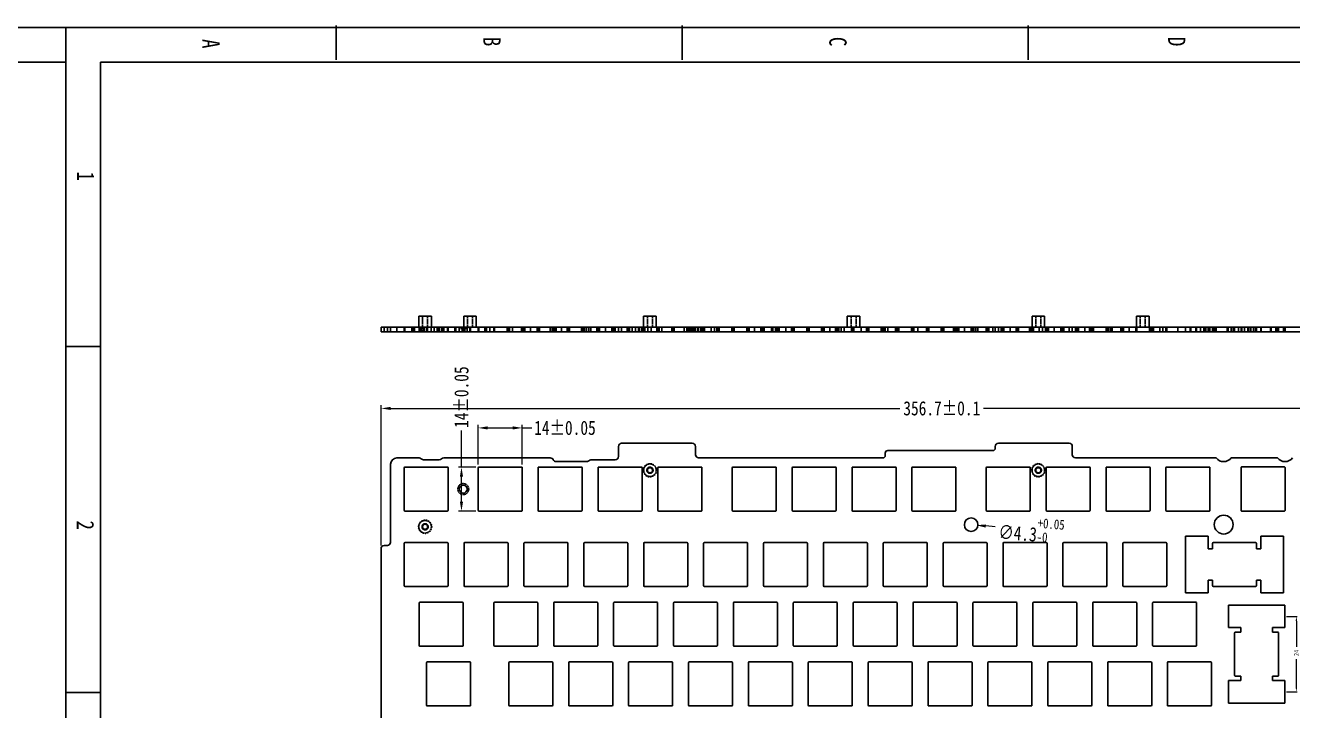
# Model space of a CAD drawing. Header units: inches. Extents: x 244 to 1530, y -66 to 358.
# Drawn here: x 874.2 to 1277.3, y 140 to 358 of the extents above; entities that cross this region are included whole.
import ezdxf

# ---------------------------------------------------------------- set-up
doc = ezdxf.new("R2010")
doc.units = ezdxf.units.IN
doc.header["$LTSCALE"] = 1.21
doc.header["$MEASUREMENT"] = 0
doc.header["$PDMODE"] = 3
doc.header["$PDSIZE"] = 0.3125
doc.linetypes.add('HIDDEN', pattern=[0.2, 0.1, -0.1])
doc.layers.get('0').update_dxf_attribs({"linetype": 'CONTINUOUS'})
doc.layers.get('Defpoints').update_dxf_attribs({"linetype": 'CONTINUOUS'})
doc.layers.add('DEFAULT_2', color=8, linetype='HIDDEN')
doc.styles.get("Standard").update_dxf_attribs({"font": 'txt', "width": 0.8})
doc.dimstyles.new('YanXiu', dxfattribs={"dimscale": 1.5, "dimtxt": 3, "dimasz": 2, "dimexe": 0.66, "dimexo": 0.66, "dimgap": 0.66, "dimtad": 0, "dimdsep": 46, "dimtxsty": 'STANDARD', "dimcen": 0, "dimclrd": 3, "dimclre": 6, "dimclrt": 3, "dimazin": 2, "dimtm": 1e-09, "dimtfac": 1, "dimtofl": 0, "dimtmove": 0, "dimatfit": 3, "dimfxl": 1, "dimlwd": 5, "dimlwe": 5, "dimarcsym": 0})

# ---------------------------------------------------------------- blocks, each defined once
blk = doc.blocks.new('*D44')
at = {"color": 3, "lineweight": 5}
blk.add_line((1182.66, 198.5), (1179.67, 198.73), dxfattribs=at)
at = {"color": 3}
blk.add_solid([(1179.71, 199.23), (1179.63, 198.23), (1176.68, 198.96)], dxfattribs=at)
at = {"layer": 'Defpoints', "color": 0}
for p in [(1172.39, 199.29), (1176.68, 198.96)]:
    blk.add_point(p, dxfattribs=at)
at = {"color": 3, "insert": (1194.24, 197.62), "char_height": 4.5, "attachment_point": 5, "rotation": 355.645}
blk.add_mtext('∅4.3{\\H0.7x;\\S+0.05^ -0;}', dxfattribs=at)
blk = doc.blocks.new('*D36')
at = {"color": 6, "lineweight": 5}
for p, q in [((987.35, 192.51), (987.35, 237.12)), ((1344.05, 192.51), (1344.05, 237.12))]:
    blk.add_line(p, q, dxfattribs=at)
at = {"color": 3, "lineweight": 5}
for p, q in [((990.35, 236.13), (1152.41, 236.13)), ((1341.05, 236.13), (1178.99, 236.13))]:
    blk.add_line(p, q, dxfattribs=at)
at = {"color": 3}
for points in [[(990.35, 236.63), (990.35, 235.63), (987.35, 236.13)], [(1341.05, 236.63), (1341.05, 235.63), (1344.05, 236.13)]]:
    blk.add_solid(points, dxfattribs=at)
at = {"layer": 'Defpoints', "color": 0}
for p in [(1344.05, 236.13), (987.35, 191.52), (1344.05, 191.52)]:
    blk.add_point(p, dxfattribs=at)
at = {"color": 3, "insert": (1165.7, 236.13), "char_height": 4.5, "attachment_point": 5}
blk.add_mtext('356.7%%P0.1', dxfattribs=at)
blk = doc.blocks.new('*D38')
at = {"color": 6, "lineweight": 5}
for p, q in [((1018.25, 218.25), (1018.25, 230.91)), ((1032.25, 218.25), (1032.25, 230.91))]:
    blk.add_line(p, q, dxfattribs=at)
at = {"color": 3, "lineweight": 5}
for p, q in [((1021.25, 229.92), (1029.25, 229.92)), ((1032.25, 229.92), (1035.25, 229.92))]:
    blk.add_line(p, q, dxfattribs=at)
at = {"color": 3}
for points in [[(1021.25, 230.42), (1021.25, 229.42), (1018.25, 229.92)], [(1029.25, 230.42), (1029.25, 229.42), (1032.25, 229.92)]]:
    blk.add_solid(points, dxfattribs=at)
at = {"layer": 'Defpoints', "color": 0}
for p in [(1032.25, 229.92), (1018.25, 217.26), (1032.25, 217.26)]:
    blk.add_point(p, dxfattribs=at)
at = {"color": 3, "insert": (1045.84, 229.92), "char_height": 4.5, "attachment_point": 5}
blk.add_mtext('14%%P0.05', dxfattribs=at)
blk = doc.blocks.new('*D39')
at = {"color": 3, "lineweight": 5}
for p, q in [((1012.92, 217.46), (1012.92, 229.12)), ((1012.92, 206.46), (1012.92, 214.46))]:
    blk.add_line(p, q, dxfattribs=at)
at = {"color": 6, "lineweight": 5}
for p, q in [((1017.46, 217.46), (1011.93, 217.46)), ((1017.46, 203.46), (1011.93, 203.46))]:
    blk.add_line(p, q, dxfattribs=at)
at = {"color": 3}
for points in [[(1012.42, 214.46), (1013.42, 214.46), (1012.92, 217.46)], [(1012.42, 206.46), (1013.42, 206.46), (1012.92, 203.46)]]:
    blk.add_solid(points, dxfattribs=at)
at = {"layer": 'Defpoints', "color": 0}
for p in [(1018.45, 217.46), (1012.92, 203.46), (1018.45, 203.46)]:
    blk.add_point(p, dxfattribs=at)
at = {"color": 3, "insert": (1012.92, 239.71), "char_height": 4.5, "attachment_point": 5, "rotation": 90}
blk.add_mtext('14%%P0.05', dxfattribs=at)
blk = doc.blocks.new('*D49')
at = {"color": 3, "lineweight": 5}
for p, q in [((1275.33, 169.98), (1278.8, 169.98)), ((1278.5, 168.48), (1278.5, 160.33)), ((1278.5, 147.48), (1278.5, 156.35)), ((1275.33, 145.98), (1278.8, 145.98))]:
    blk.add_line(p, q, dxfattribs=at)
at = {"color": 3}
for points in [[(1278.25, 168.48), (1278.75, 168.48), (1278.5, 169.98)], [(1278.25, 147.48), (1278.75, 147.48), (1278.5, 145.98)]]:
    blk.add_solid(points, dxfattribs=at)
at = {"layer": 'Defpoints', "color": 0}
for p in [(1274.88, 169.98), (1274.88, 145.98), (1278.5, 145.98)]:
    blk.add_point(p, dxfattribs=at)
at = {"color": 3, "insert": (1278.5, 158.34), "char_height": 1.5, "attachment_point": 5, "rotation": 90}
blk.add_mtext('24', dxfattribs=at)

msp = doc.modelspace()

# ---------------------------------------------------------------- linework, layer by layer
at = {"color": 7, "linetype": 'Continuous'}
for p, q in [((244.295, 357.278), (887.041, 357.278)), ((887.041, 357.278), (887.041, -65.79)), ((887.041, -65.79), (887.041, 357.278)), ((887.041, 357.278), (1529.788, 357.278)), ((973.09, 346.962), (973.09, 357.968)), ((1083.149, 357.968), (1083.149, 346.962)), ((1193.208, 357.968), (1193.208, 346.962)), ((255.301, 346.272), (887.041, 346.272)), ((898.047, -65.79), (898.047, 346.272)), ((898.047, 346.272), (1529.788, 346.272)), ((999.345, 262.018), (999.345, 265.518)), ((999.345, 265.518), (1003.345, 265.518)), ((1003.345, 262.018), (1003.345, 265.518)), ((1013.641, 262.018), (1013.641, 265.518)), ((1013.641, 265.518), (1017.641, 265.518)), ((1017.641, 262.018), (1017.641, 265.518)), ((1070.871, 262.018), (1070.871, 265.518)), ((1070.871, 265.518), (1074.871, 265.518)), ((1074.871, 262.018), (1074.871, 265.518)), ((1135.641, 262.018), (1135.641, 265.518)), ((1135.641, 265.518), (1139.641, 265.518)), ((1139.641, 262.018), (1139.641, 265.518)), ((1194.411, 265.518), (1198.411, 265.518)), ((1194.411, 262.018), (1194.411, 265.518)), ((1198.411, 262.018), (1198.411, 265.518)), ((1227.641, 265.518), (1231.641, 265.518)), ((1227.641, 262.018), (1227.641, 265.518)), ((1231.641, 262.018), (1231.641, 265.518)), ((987.345, 260.518), (987.345, 262.018)), ((987.345, 262.018), (1344.046, 262.018)), ((987.345, 260.518), (1344.046, 260.518)), ((988.345, 262.018), (988.345, 260.518)), ((989.345, 260.518), (989.345, 262.018)), ((990.345, 260.518), (990.345, 262.018)), ((992.345, 260.518), (992.345, 262.018)), ((999.429, 260.518), (999.429, 262.018)), ((1000.143, 260.518), (1000.143, 262.018)), ((1000.857, 260.518), (1000.857, 262.018)), ((1005.833, 262.018), (1005.833, 260.518)), ((1006.548, 262.018), (1006.548, 260.518)), ((1007.262, 262.018), (1007.262, 260.518)), ((1041.185, 260.518), (1041.185, 262.018)), ((1042.102, 262.018), (1042.102, 260.518)), ((1043.018, 262.018), (1043.018, 260.518)), ((1052.673, 262.018), (1052.673, 260.518)), ((1053.388, 262.018), (1053.388, 260.518)), ((1054.102, 260.518), (1054.102, 262.018)), ((1061.845, 262.018), (1061.845, 260.518)), ((1062.845, 262.018), (1062.845, 260.518)), ((1063.845, 262.018), (1063.845, 260.518)), ((1086.345, 262.018), (1086.345, 260.518)), ((1087.345, 262.018), (1087.345, 260.518)), ((1088.345, 260.518), (1088.345, 262.018)), ((1146.919, 262.018), (1146.919, 260.518)), ((1147.719, 262.018), (1147.719, 260.518)), ((1148.519, 262.018), (1148.519, 260.518)), ((1181.919, 260.518), (1181.919, 262.018)), ((1182.719, 262.018), (1182.719, 260.518)), ((1183.719, 262.018), (1183.719, 260.518)), ((1206.219, 262.018), (1206.219, 260.518)), ((1207.219, 262.018), (1207.219, 260.518)), ((1208.219, 260.518), (1208.219, 262.018)), ((1252.808, 260.518), (1252.808, 262.018)), ((1252.99, 260.518), (1252.99, 262.018)), ((1257.777, 262.018), (1257.777, 260.518)), ((1272.517, 260.518), (1272.517, 262.018)), ((898.047, 255.803), (887.041, 255.803)), ((1062.845, 224.037), (1062.845, 220.793)), ((1063.845, 225.037), (1086.345, 225.037)), ((1087.345, 224.037), (1087.345, 221.393)), ((1147.719, 221.193), (1147.719, 221.915)), ((1148.519, 222.715), (1181.919, 222.715)), ((1182.719, 223.515), (1182.719, 224.037)), ((1183.719, 225.037), (1206.219, 225.037)), ((1207.219, 224.037), (1207.219, 221.393)), ((990.345, 193.515), (990.345, 218.393)), ((999.429, 220.393), (992.345, 220.393)), ((1005.833, 219.793), (1000.857, 219.793)), ((1041.185, 220.393), (1007.262, 220.393)), ((1052.673, 219.193), (1043.018, 219.193)), ((1061.845, 219.793), (1054.102, 219.793)), ((1146.919, 220.393), (1088.345, 220.393)), ((1252.808, 220.393), (1208.219, 220.393)), ((1272.517, 220.393), (1257.777, 220.393)), ((994.691, 203.662), (994.691, 217.262)), ((994.891, 217.462), (1008.491, 217.462)), ((1008.691, 217.262), (1008.691, 203.662)), ((1018.251, 203.662), (1018.251, 217.262)), ((1018.451, 217.462), (1032.051, 217.462)), ((1032.251, 217.262), (1032.251, 203.662)), ((1037.301, 203.662), (1037.301, 217.262)), ((1037.501, 217.462), (1051.101, 217.462)), ((1051.301, 217.262), (1051.301, 203.662)), ((1056.351, 203.662), (1056.351, 217.262)), ((1056.551, 217.462), (1070.151, 217.462)), ((1070.351, 217.262), (1070.351, 203.662)), ((1075.401, 203.662), (1075.401, 217.262)), ((1075.601, 217.462), (1089.201, 217.462)), ((1089.401, 217.262), (1089.401, 203.662)), ((1099.061, 203.662), (1099.061, 217.262)), ((1099.261, 217.462), (1112.861, 217.462)), ((1113.061, 217.262), (1113.061, 203.662)), ((1118.111, 203.662), (1118.111, 217.262)), ((1118.311, 217.462), (1131.911, 217.462)), ((1132.111, 217.262), (1132.111, 203.662)), ((1137.161, 203.662), (1137.161, 217.262)), ((1137.361, 217.462), (1150.961, 217.462)), ((1151.161, 217.262), (1151.161, 203.662)), ((1156.211, 203.662), (1156.211, 217.262)), ((1156.411, 217.462), (1170.011, 217.462)), ((1170.211, 217.262), (1170.211, 203.662)), ((1179.861, 203.662), (1179.861, 217.262)), ((1180.061, 217.462), (1193.661, 217.462)), ((1193.861, 217.262), (1193.861, 203.662)), ((1198.911, 217.262), (1198.911, 203.662)), ((1199.111, 217.462), (1212.711, 217.462)), ((1212.911, 217.262), (1212.911, 203.662)), ((1217.961, 203.662), (1217.961, 217.262)), ((1218.161, 217.462), (1231.761, 217.462)), ((1231.961, 217.262), (1231.961, 203.662)), ((1237.011, 203.662), (1237.011, 217.262)), ((1237.211, 217.462), (1250.811, 217.462)), ((1251.011, 217.262), (1251.011, 203.662)), ((1260.919, 217.293), (1260.919, 203.693)), ((1274.719, 217.493), (1261.119, 217.493)), ((1274.919, 203.693), (1274.919, 217.293)), ((1008.491, 203.462), (994.891, 203.462)), ((1032.051, 203.462), (1018.451, 203.462)), ((1051.101, 203.462), (1037.501, 203.462)), ((1070.151, 203.462), (1056.551, 203.462)), ((1089.201, 203.462), (1075.601, 203.462)), ((1112.861, 203.462), (1099.261, 203.462)), ((1131.911, 203.462), (1118.311, 203.462)), ((1150.961, 203.462), (1137.361, 203.462)), ((1170.011, 203.462), (1156.411, 203.462)), ((1193.661, 203.462), (1180.061, 203.462)), ((1212.711, 203.462), (1199.111, 203.462)), ((1231.761, 203.462), (1218.161, 203.462)), ((1250.811, 203.462), (1237.211, 203.462)), ((1261.119, 203.493), (1274.719, 203.493)), ((1243.191, 195.493), (1250.391, 195.493)), ((1243.191, 177.493), (1243.191, 195.493)), ((1250.391, 195.493), (1250.391, 191.493)), ((1267.219, 195.493), (1274.363, 195.493)), ((1267.219, 191.493), (1267.219, 195.493)), ((1274.363, 195.493), (1274.363, 177.493)), ((987.345, 129.515), (987.345, 191.515)), ((988.345, 192.515), (989.345, 192.515)), ((994.691, 193.228), (994.691, 179.728)), ((1008.441, 193.478), (994.941, 193.478)), ((1008.691, 179.728), (1008.691, 193.228)), ((1013.741, 193.228), (1013.741, 179.728)), ((1027.491, 193.478), (1013.991, 193.478)), ((1027.741, 179.728), (1027.741, 193.228)), ((1032.791, 193.228), (1032.791, 179.728)), ((1046.541, 193.478), (1033.041, 193.478)), ((1046.791, 179.728), (1046.791, 193.228)), ((1051.841, 193.228), (1051.841, 179.728)), ((1065.591, 193.478), (1052.091, 193.478)), ((1065.841, 179.728), (1065.841, 193.228)), ((1070.891, 193.228), (1070.891, 179.728)), ((1084.641, 193.478), (1071.141, 193.478)), ((1084.891, 179.728), (1084.891, 193.228)), ((1089.941, 193.228), (1089.941, 179.728)), ((1103.691, 193.478), (1090.191, 193.478)), ((1103.941, 179.728), (1103.941, 193.228)), ((1108.991, 193.228), (1108.991, 179.728)), ((1122.741, 193.478), (1109.241, 193.478)), ((1122.991, 179.728), (1122.991, 193.228)), ((1128.041, 193.228), (1128.041, 179.728)), ((1141.791, 193.478), (1128.291, 193.478)), ((1142.041, 179.728), (1142.041, 193.228)), ((1147.091, 193.228), (1147.091, 179.728)), ((1160.841, 193.478), (1147.341, 193.478)), ((1161.091, 179.728), (1161.091, 193.228)), ((1166.141, 193.228), (1166.141, 179.728)), ((1179.891, 193.478), (1166.391, 193.478)), ((1180.141, 179.728), (1180.141, 193.228)), ((1185.191, 193.228), (1185.191, 179.728)), ((1198.941, 193.478), (1185.441, 193.478)), ((1199.191, 179.728), (1199.191, 193.228)), ((1204.241, 193.228), (1204.241, 179.728)), ((1217.991, 193.478), (1204.491, 193.478)), ((1218.241, 179.728), (1218.241, 193.228)), ((1223.291, 193.228), (1223.291, 179.728)), ((1237.041, 193.478), (1223.541, 193.478)), ((1237.291, 179.728), (1237.291, 193.228)), ((1250.391, 191.493), (1251.806, 191.493)), ((1251.806, 191.493), (1251.806, 193.198)), ((1252.086, 193.478), (1265.496, 193.478)), ((1265.776, 193.198), (1265.776, 191.493)), ((1265.776, 191.493), (1267.219, 191.493)), ((1251.806, 181.493), (1250.391, 181.493)), ((1250.391, 181.493), (1250.391, 177.493)), ((1251.806, 179.758), (1251.806, 181.493)), ((1267.219, 181.493), (1265.776, 181.493)), ((1265.776, 181.493), (1265.776, 179.758)), ((1267.219, 177.493), (1267.219, 181.493)), ((994.941, 179.478), (1008.441, 179.478)), ((1013.991, 179.478), (1027.491, 179.478)), ((1033.041, 179.478), (1046.541, 179.478)), ((1052.091, 179.478), (1065.591, 179.478)), ((1071.141, 179.478), (1084.641, 179.478)), ((1090.191, 179.478), (1103.691, 179.478)), ((1109.241, 179.478), (1122.741, 179.478)), ((1128.291, 179.478), (1141.791, 179.478)), ((1147.341, 179.478), (1160.841, 179.478)), ((1166.391, 179.478), (1179.891, 179.478)), ((1185.441, 179.478), (1198.941, 179.478)), ((1204.491, 179.478), (1217.991, 179.478)), ((1223.541, 179.478), (1237.041, 179.478)), ((1250.391, 177.493), (1243.191, 177.493)), ((1265.496, 179.478), (1252.086, 179.478)), ((1274.363, 177.493), (1267.219, 177.493)), ((999.441, 174.228), (999.441, 160.728)), ((1013.191, 174.478), (999.691, 174.478)), ((1013.441, 160.728), (1013.441, 174.228)), ((1023.226, 174.243), (1023.226, 160.743)), ((1036.976, 174.493), (1023.476, 174.493)), ((1037.226, 160.743), (1037.226, 174.243)), ((1042.276, 174.243), (1042.276, 160.743)), ((1056.026, 174.493), (1042.526, 174.493)), ((1056.276, 160.743), (1056.276, 174.243)), ((1061.326, 174.243), (1061.326, 160.743)), ((1075.076, 174.493), (1061.576, 174.493)), ((1075.326, 160.743), (1075.326, 174.243)), ((1080.376, 174.243), (1080.376, 160.743)), ((1094.126, 174.493), (1080.626, 174.493)), ((1094.376, 160.743), (1094.376, 174.243)), ((1099.426, 174.243), (1099.426, 160.743)), ((1113.176, 174.493), (1099.676, 174.493)), ((1113.426, 160.743), (1113.426, 174.243)), ((1118.476, 174.243), (1118.476, 160.743)), ((1132.226, 174.493), (1118.726, 174.493)), ((1132.476, 160.743), (1132.476, 174.243)), ((1137.526, 174.243), (1137.526, 160.743)), ((1151.276, 174.493), (1137.776, 174.493)), ((1151.526, 160.743), (1151.526, 174.243)), ((1156.576, 174.243), (1156.576, 160.743)), ((1170.326, 174.493), (1156.826, 174.493)), ((1170.576, 160.743), (1170.576, 174.243)), ((1175.626, 174.243), (1175.626, 160.743)), ((1189.376, 174.493), (1175.876, 174.493)), ((1189.626, 160.743), (1189.626, 174.243)), ((1194.676, 174.243), (1194.676, 160.743)), ((1208.426, 174.493), (1194.926, 174.493)), ((1208.676, 160.743), (1208.676, 174.243)), ((1213.726, 174.243), (1213.726, 160.743)), ((1227.476, 174.493), (1213.976, 174.493)), ((1227.726, 160.743), (1227.726, 174.243)), ((1232.776, 174.243), (1232.776, 160.743)), ((1246.526, 174.493), (1233.026, 174.493)), ((1246.776, 160.743), (1246.776, 174.243)), ((999.691, 160.478), (1013.191, 160.478)), ((1023.476, 160.493), (1036.976, 160.493)), ((1042.526, 160.493), (1056.026, 160.493)), ((1061.576, 160.493), (1075.076, 160.493)), ((1080.626, 160.493), (1094.126, 160.493)), ((1099.676, 160.493), (1113.176, 160.493)), ((1118.726, 160.493), (1132.226, 160.493)), ((1137.776, 160.493), (1151.276, 160.493)), ((1156.826, 160.493), (1170.326, 160.493)), ((1175.876, 160.493), (1189.376, 160.493)), ((1194.926, 160.493), (1208.426, 160.493)), ((1213.976, 160.493), (1227.476, 160.493)), ((1233.026, 160.493), (1246.526, 160.493)), ((1001.816, 155.243), (1001.816, 141.743)), ((1015.566, 155.493), (1002.066, 155.493)), ((1015.816, 141.743), (1015.816, 155.243)), ((1027.976, 155.243), (1027.976, 141.743)), ((1041.726, 155.493), (1028.226, 155.493)), ((1041.976, 141.743), (1041.976, 155.243)), ((1047.026, 155.243), (1047.026, 141.743)), ((1060.776, 155.493), (1047.276, 155.493)), ((1061.026, 141.743), (1061.026, 155.243)), ((1066.076, 155.243), (1066.076, 141.743)), ((1079.826, 155.493), (1066.326, 155.493)), ((1080.076, 141.743), (1080.076, 155.243)), ((1085.126, 155.243), (1085.126, 141.743)), ((1098.876, 155.493), (1085.376, 155.493)), ((1099.126, 141.743), (1099.126, 155.243)), ((1104.176, 155.243), (1104.176, 141.743)), ((1117.926, 155.493), (1104.426, 155.493)), ((1118.176, 141.743), (1118.176, 155.243)), ((1123.226, 155.243), (1123.226, 141.743)), ((1136.976, 155.493), (1123.476, 155.493)), ((1137.226, 141.743), (1137.226, 155.243)), ((1142.276, 155.243), (1142.276, 141.743)), ((1156.026, 155.493), (1142.526, 155.493)), ((1156.276, 141.743), (1156.276, 155.243)), ((1161.326, 155.243), (1161.326, 141.743)), ((1175.076, 155.493), (1161.576, 155.493)), ((1175.326, 141.743), (1175.326, 155.243)), ((1180.376, 155.243), (1180.376, 141.743)), ((1194.126, 155.493), (1180.626, 155.493)), ((1194.376, 141.743), (1194.376, 155.243)), ((1199.426, 155.243), (1199.426, 141.743)), ((1213.176, 155.493), (1199.676, 155.493)), ((1213.426, 141.743), (1213.426, 155.243)), ((1218.476, 155.243), (1218.476, 141.743)), ((1232.226, 155.493), (1218.726, 155.493)), ((1232.476, 141.743), (1232.476, 155.243)), ((887.041, 145.744), (898.047, 145.744)), ((1002.066, 141.493), (1015.566, 141.493)), ((1028.226, 141.493), (1041.726, 141.493)), ((1047.276, 141.493), (1060.776, 141.493)), ((1066.326, 141.493), (1079.826, 141.493)), ((1085.376, 141.493), (1098.876, 141.493)), ((1104.426, 141.493), (1117.926, 141.493)), ((1123.476, 141.493), (1136.976, 141.493)), ((1142.526, 141.493), (1156.026, 141.493)), ((1161.576, 141.493), (1175.076, 141.493)), ((1180.626, 141.493), (1194.126, 141.493)), ((1199.676, 141.493), (1213.176, 141.493)), ((1218.726, 141.493), (1232.226, 141.493))]:
    msp.add_line(p, q, dxfattribs=at)
at = {"color": 6}
for p, q in [((1256.88, 173.55), (1256.88, 166.407)), ((1274.88, 173.55), (1256.88, 173.55)), ((1274.88, 166.407), (1274.88, 173.55)), ((1256.88, 166.407), (1260.88, 166.407)), ((1260.88, 166.407), (1260.88, 164.963)), ((1270.88, 164.963), (1270.88, 166.407)), ((1270.88, 166.407), (1274.88, 166.407)), ((1258.865, 164.683), (1258.865, 151.273)), ((1260.88, 164.963), (1259.145, 164.963)), ((1272.585, 164.963), (1270.88, 164.963)), ((1272.865, 151.273), (1272.865, 164.683)), ((1237.476, 141.743), (1237.476, 155.243)), ((1237.726, 155.493), (1251.226, 155.493)), ((1251.476, 155.243), (1251.476, 141.743)), ((1256.88, 149.578), (1256.88, 142.378)), ((1260.88, 149.578), (1256.88, 149.578)), ((1259.145, 150.993), (1260.88, 150.993)), ((1260.88, 150.993), (1260.88, 149.578)), ((1270.88, 149.578), (1270.88, 150.993)), ((1270.88, 150.993), (1272.585, 150.993)), ((1274.88, 149.578), (1270.88, 149.578)), ((1274.88, 142.378), (1274.88, 149.578)), ((1251.226, 141.493), (1237.726, 141.493)), ((1256.88, 142.378), (1274.88, 142.378))]:
    msp.add_line(p, q, dxfattribs=at)
at = {"color": 7, "linetype": 'Continuous'}
for centre, radius in [((1013.471, 210.462), 1.25), ((1255.377, 199.165), 3), ((1175.035, 199.122), 2.15)]:
    msp.add_circle(centre, radius, dxfattribs=at)
for centre, radius, start, end in [((1063.845, 224.037), 1, 90, 180), ((1086.345, 224.037), 1, 0, 90), ((1148.519, 221.915), 0.8, 90, 180), ((1181.919, 223.515), 0.8, 270, 0), ((1183.719, 224.037), 1, 90, 180), ((1206.219, 224.037), 1, 0, 90), ((992.345, 218.393), 2, 90, 180), ((999.429, 219.393), 1, 44.427, 90), ((1000.857, 220.793), 1, 224.427, 270), ((1005.833, 220.793), 1, 270, 315.573), ((1007.262, 219.393), 1, 90, 135.573), ((1041.185, 219.393), 1, 23.57818, 90), ((1043.018, 220.193), 1, 203.57818, 270), ((1052.673, 220.193), 1, 270, 315.573), ((1054.102, 218.793), 1, 90, 135.573), ((1061.845, 220.793), 1, 270, 0), ((1088.345, 221.393), 1, 180, 270), ((1146.919, 221.193), 0.8, 270, 0), ((1208.219, 221.393), 1, 180, 270), ((1252.808, 219.393), 1, 79.53323, 89.99714), ((1255.377, 222.193), 3, 217.26465, 323.13362), ((1274.917, 222.193), 3, 216.86638, 323.13362), ((994.891, 217.262), 0.2, 90, 180), ((1008.491, 217.262), 0.2, 0, 90), ((1018.451, 217.262), 0.2, 90, 180), ((1032.051, 217.262), 0.2, 0, 90), ((1037.501, 217.262), 0.2, 90, 180), ((1051.101, 217.262), 0.2, 0, 90), ((1056.551, 217.262), 0.2, 90, 180), ((1070.151, 217.262), 0.2, 0, 90), ((1075.601, 217.262), 0.2, 90, 180), ((1089.201, 217.262), 0.2, 0, 90), ((1099.261, 217.262), 0.2, 90, 180), ((1112.861, 217.262), 0.2, 0, 90), ((1118.311, 217.262), 0.2, 90, 180), ((1131.911, 217.262), 0.2, 0, 90), ((1137.361, 217.262), 0.2, 90, 180), ((1150.961, 217.262), 0.2, 0, 90), ((1156.411, 217.262), 0.2, 90, 180), ((1170.011, 217.262), 0.2, 0, 90), ((1180.061, 217.262), 0.2, 90, 180), ((1193.661, 217.262), 0.2, 0, 90), ((1199.111, 217.262), 0.2, 90, 180), ((1212.711, 217.262), 0.2, 0, 90), ((1218.161, 217.262), 0.2, 90, 180), ((1231.761, 217.262), 0.2, 0, 90), ((1237.211, 217.262), 0.2, 90, 180), ((1250.811, 217.262), 0.2, 0, 90), ((1261.119, 217.293), 0.2, 90, 180), ((1274.719, 217.293), 0.2, 0, 90), ((994.891, 203.662), 0.2, 180, 270), ((1008.491, 203.662), 0.2, 270, 0), ((1018.451, 203.662), 0.2, 180, 270), ((1032.051, 203.662), 0.2, 270, 0), ((1037.501, 203.662), 0.2, 180, 270), ((1051.101, 203.662), 0.2, 270, 0), ((1056.551, 203.662), 0.2, 180, 270), ((1070.151, 203.662), 0.2, 270, 0), ((1075.601, 203.662), 0.2, 180, 270), ((1089.201, 203.662), 0.2, 270, 0), ((1099.261, 203.662), 0.2, 180, 270), ((1112.861, 203.662), 0.2, 270, 0), ((1118.311, 203.662), 0.2, 180, 270), ((1131.911, 203.662), 0.2, 270, 0), ((1137.361, 203.662), 0.2, 180, 270), ((1150.961, 203.662), 0.2, 270, 0), ((1156.411, 203.662), 0.2, 180, 270), ((1170.011, 203.662), 0.2, 270, 0), ((1180.061, 203.662), 0.2, 180, 270), ((1193.661, 203.662), 0.2, 270, 0), ((1199.111, 203.662), 0.2, 180, 270), ((1212.711, 203.662), 0.2, 270, 0), ((1218.161, 203.662), 0.2, 180, 270), ((1231.761, 203.662), 0.2, 270, 0), ((1237.211, 203.662), 0.2, 180, 270), ((1250.811, 203.662), 0.2, 270, 0), ((1261.119, 203.693), 0.2, 180, 270), ((1274.719, 203.693), 0.2, 270, 0), ((989.345, 193.515), 1, 270, 0), ((988.345, 191.515), 1, 90, 180), ((994.941, 193.228), 0.25, 90, 180), ((1008.441, 193.228), 0.25, 0, 90), ((1013.991, 193.228), 0.25, 90, 180), ((1027.491, 193.228), 0.25, 0, 90), ((1033.041, 193.228), 0.25, 90, 180), ((1046.541, 193.228), 0.25, 0, 90), ((1052.091, 193.228), 0.25, 90, 180), ((1065.591, 193.228), 0.25, 0, 90), ((1071.141, 193.228), 0.25, 90, 180), ((1084.641, 193.228), 0.25, 0, 90), ((1090.191, 193.228), 0.25, 90, 180), ((1103.691, 193.228), 0.25, 0, 90), ((1109.241, 193.228), 0.25, 90, 180), ((1122.741, 193.228), 0.25, 0, 90), ((1128.291, 193.228), 0.25, 90, 180), ((1141.791, 193.228), 0.25, 0, 90), ((1147.341, 193.228), 0.25, 90, 180), ((1160.841, 193.228), 0.25, 0, 90), ((1166.391, 193.228), 0.25, 90, 180), ((1179.891, 193.228), 0.25, 0, 90), ((1185.441, 193.228), 0.25, 90, 180), ((1198.941, 193.228), 0.25, 0, 90), ((1204.491, 193.228), 0.25, 90, 180), ((1217.991, 193.228), 0.25, 0, 90), ((1223.541, 193.228), 0.25, 90, 180), ((1237.041, 193.228), 0.25, 0, 90), ((1252.086, 193.198), 0.28, 90, 180), ((1265.496, 193.198), 0.28, 0, 90), ((994.941, 179.728), 0.25, 180, 270), ((1008.441, 179.728), 0.25, 270, 0), ((1013.991, 179.728), 0.25, 180, 270), ((1027.491, 179.728), 0.25, 270, 0), ((1033.041, 179.728), 0.25, 180, 270), ((1046.541, 179.728), 0.25, 270, 0), ((1052.091, 179.728), 0.25, 180, 270), ((1065.591, 179.728), 0.25, 270, 0), ((1071.141, 179.728), 0.25, 180, 270), ((1084.641, 179.728), 0.25, 270, 0), ((1090.191, 179.728), 0.25, 180, 270), ((1103.691, 179.728), 0.25, 270, 0), ((1109.241, 179.728), 0.25, 180, 270), ((1122.741, 179.728), 0.25, 270, 0), ((1128.291, 179.728), 0.25, 180, 270), ((1141.791, 179.728), 0.25, 270, 360), ((1147.341, 179.728), 0.25, 180, 270), ((1160.841, 179.728), 0.25, 270, 0), ((1166.391, 179.728), 0.25, 180, 270), ((1179.891, 179.728), 0.25, 270, 0), ((1185.441, 179.728), 0.25, 180, 270), ((1198.941, 179.728), 0.25, 270, 0), ((1204.491, 179.728), 0.25, 180, 270), ((1217.991, 179.728), 0.25, 270, 0), ((1223.541, 179.728), 0.25, 180, 270), ((1237.041, 179.728), 0.25, 270, 0), ((1252.086, 179.758), 0.28, 180, 270), ((1265.496, 179.758), 0.28, 270, 0), ((999.691, 174.228), 0.25, 90, 180), ((1013.191, 174.228), 0.25, 0, 90), ((1023.476, 174.243), 0.25, 90, 180), ((1036.976, 174.243), 0.25, 0, 90), ((1042.526, 174.243), 0.25, 90, 180), ((1056.026, 174.243), 0.25, 0, 90), ((1061.576, 174.243), 0.25, 90, 180), ((1075.076, 174.243), 0.25, 0, 90), ((1080.626, 174.243), 0.25, 90, 180), ((1094.126, 174.243), 0.25, 0, 90), ((1099.676, 174.243), 0.25, 90, 180), ((1113.176, 174.243), 0.25, 0, 90), ((1118.726, 174.243), 0.25, 90, 180), ((1132.226, 174.243), 0.25, 0, 90), ((1137.776, 174.243), 0.25, 90, 180), ((1151.276, 174.243), 0.25, 0, 90), ((1156.826, 174.243), 0.25, 90, 180), ((1170.326, 174.243), 0.25, 0, 90), ((1175.876, 174.243), 0.25, 90, 180), ((1189.376, 174.243), 0.25, 0, 90), ((1194.926, 174.243), 0.25, 90, 180), ((1208.426, 174.243), 0.25, 0, 90), ((1213.976, 174.243), 0.25, 90, 180), ((1227.476, 174.243), 0.25, 0, 90), ((1233.026, 174.243), 0.25, 90, 180), ((1246.526, 174.243), 0.25, 0, 90), ((999.691, 160.728), 0.25, 180, 270), ((1013.191, 160.728), 0.25, 270, 0), ((1023.476, 160.743), 0.25, 180, 270), ((1036.976, 160.743), 0.25, 270, 0), ((1042.526, 160.743), 0.25, 180, 270), ((1056.026, 160.743), 0.25, 270, 0), ((1061.576, 160.743), 0.25, 180, 270), ((1075.076, 160.743), 0.25, 270, 0), ((1080.626, 160.743), 0.25, 180, 270), ((1094.126, 160.743), 0.25, 270, 0), ((1099.676, 160.743), 0.25, 180, 270), ((1113.176, 160.743), 0.25, 270, 0), ((1118.726, 160.743), 0.25, 180, 270), ((1132.226, 160.743), 0.25, 270, 0), ((1137.776, 160.743), 0.25, 180, 270), ((1151.276, 160.743), 0.25, 270, 0), ((1156.826, 160.743), 0.25, 180, 270), ((1170.326, 160.743), 0.25, 270, 0), ((1175.876, 160.743), 0.25, 180, 270), ((1189.376, 160.743), 0.25, 270, 0), ((1194.926, 160.743), 0.25, 180, 270), ((1208.426, 160.743), 0.25, 270, 0), ((1213.976, 160.743), 0.25, 180, 270), ((1227.476, 160.743), 0.25, 270, 0), ((1233.026, 160.743), 0.25, 180, 270), ((1246.526, 160.743), 0.25, 270, 0), ((1002.066, 155.243), 0.25, 90, 180), ((1015.566, 155.243), 0.25, 0, 90), ((1028.226, 155.243), 0.25, 90, 180), ((1041.726, 155.243), 0.25, 0, 90), ((1047.276, 155.243), 0.25, 90, 180), ((1060.776, 155.243), 0.25, 0, 90), ((1066.326, 155.243), 0.25, 90, 180), ((1079.826, 155.243), 0.25, 0, 90), ((1085.376, 155.243), 0.25, 90, 180), ((1098.876, 155.243), 0.25, 0, 90), ((1104.426, 155.243), 0.25, 90, 180), ((1117.926, 155.243), 0.25, 0, 90), ((1123.476, 155.243), 0.25, 90, 180), ((1136.976, 155.243), 0.25, 0, 90), ((1142.526, 155.243), 0.25, 90, 180), ((1156.026, 155.243), 0.25, 0, 90), ((1161.576, 155.243), 0.25, 90, 180), ((1175.076, 155.243), 0.25, 0, 90), ((1180.626, 155.243), 0.25, 90, 180), ((1194.126, 155.243), 0.25, 0, 90), ((1199.676, 155.243), 0.25, 90, 180), ((1213.176, 155.243), 0.25, 0, 90), ((1218.726, 155.243), 0.25, 90, 180), ((1232.226, 155.243), 0.25, 0, 90), ((1002.066, 141.743), 0.25, 180, 270), ((1015.566, 141.743), 0.25, 270, 0), ((1028.226, 141.743), 0.25, 180, 270), ((1041.726, 141.743), 0.25, 270, 0), ((1047.276, 141.743), 0.25, 180, 270), ((1060.776, 141.743), 0.25, 270, 0), ((1066.326, 141.743), 0.25, 180, 270), ((1079.826, 141.743), 0.25, 270, 0), ((1085.376, 141.743), 0.25, 180, 270), ((1098.876, 141.743), 0.25, 270, 0), ((1104.426, 141.743), 0.25, 180, 270), ((1117.926, 141.743), 0.25, 270, 0), ((1123.476, 141.743), 0.25, 180, 270), ((1136.976, 141.743), 0.25, 270, 0), ((1142.526, 141.743), 0.25, 180, 270), ((1156.026, 141.743), 0.25, 270, 0), ((1161.576, 141.743), 0.25, 180, 270), ((1175.076, 141.743), 0.25, 270, 0), ((1180.626, 141.743), 0.25, 180, 270), ((1194.126, 141.743), 0.25, 270, 0), ((1199.676, 141.743), 0.25, 180, 270), ((1213.176, 141.743), 0.25, 270, 0), ((1218.726, 141.743), 0.25, 180, 270), ((1232.226, 141.743), 0.25, 270, 0)]:
    msp.add_arc(centre, radius, start, end, dxfattribs=at)
at = {"color": 6}
for centre, radius, start, end in [((1259.145, 164.683), 0.28, 90, 180), ((1272.585, 164.683), 0.28, 360, 90), ((1237.726, 155.243), 0.25, 90, 180), ((1251.226, 155.243), 0.25, 0, 90), ((1259.145, 151.273), 0.28, 180, 270), ((1272.585, 151.273), 0.28, 270, 0), ((1237.726, 141.743), 0.25, 180, 270), ((1251.226, 141.743), 0.25, 270, 0)]:
    msp.add_arc(centre, radius, start, end, dxfattribs=at)
at = {"layer": 'DEFAULT_2', "color": 8, "linetype": 'HIDDEN'}
for p, q in [((1000.545, 265.518), (1000.55, 260.518)), ((1002.145, 262.018), (1002.145, 265.518)), ((1014.841, 262.018), (1014.841, 265.518)), ((1016.441, 262.018), (1016.441, 265.518)), ((1072.071, 262.018), (1072.071, 265.518)), ((1073.671, 262.018), (1073.671, 265.518)), ((1136.841, 262.018), (1136.841, 265.518)), ((1138.441, 262.018), (1138.441, 265.518)), ((1195.611, 262.018), (1195.611, 265.518)), ((1197.211, 262.018), (1197.211, 265.518)), ((1228.841, 262.018), (1228.841, 265.518)), ((1230.441, 262.018), (1230.441, 265.518)), ((994.691, 262.018), (994.691, 260.518)), ((994.891, 262.018), (994.891, 260.518)), ((994.941, 262.018), (994.941, 260.518)), ((997.101, 262.018), (997.101, 260.518)), ((997.208, 262.018), (997.208, 260.518)), ((997.351, 262.018), (997.351, 260.518)), ((997.673, 262.018), (997.673, 260.518)), ((997.966, 262.018), (997.966, 260.518)), ((999.691, 262.018), (999.691, 260.518)), ((1001.014, 260.518), (1001.014, 262.018)), ((1001.816, 262.018), (1001.816, 260.518)), ((1002.066, 262.018), (1002.066, 260.518)), ((1003.245, 262.018), (1003.245, 260.518)), ((1004.245, 262.018), (1004.245, 260.518)), ((1005.166, 262.018), (1005.166, 260.518)), ((1005.245, 260.518), (1005.245, 262.018)), ((1006.566, 262.018), (1006.566, 260.518)), ((1006.816, 262.018), (1006.816, 260.518)), ((1008.441, 262.018), (1008.441, 260.518)), ((1008.491, 262.018), (1008.491, 260.518)), ((1008.691, 262.018), (1008.691, 260.518)), ((1010.851, 262.018), (1010.851, 260.518)), ((1011.101, 262.018), (1011.101, 260.518)), ((1011.721, 262.018), (1012.221, 261.518)), ((1012.221, 260.518), (1012.221, 261.518)), ((1014.721, 261.518), (1012.221, 261.518)), ((1013.191, 262.018), (1013.191, 260.518)), ((1013.441, 262.018), (1013.441, 260.518)), ((1013.741, 262.018), (1013.741, 260.518)), ((1013.991, 262.018), (1013.991, 260.518)), ((1015.221, 262.018), (1014.721, 261.518)), ((1014.721, 260.518), (1014.721, 261.518)), ((1015.566, 262.018), (1015.566, 260.518)), ((1015.816, 262.018), (1015.816, 260.518)), ((1018.251, 262.018), (1018.251, 260.518)), ((1018.451, 262.018), (1018.451, 260.518)), ((1020.316, 262.018), (1020.316, 260.518)), ((1020.566, 262.018), (1020.566, 260.518)), ((1020.901, 260.518), (1020.901, 262.018)), ((1021.966, 262.018), (1021.966, 260.518)), ((1023.226, 262.018), (1023.226, 260.518)), ((1023.476, 262.018), (1023.476, 260.518)), ((1027.491, 262.018), (1027.491, 260.518)), ((1027.741, 262.018), (1027.741, 260.518)), ((1027.976, 262.018), (1027.976, 260.518)), ((1028.226, 262.018), (1028.226, 260.518)), ((1029.166, 262.018), (1029.166, 260.518)), ((1032.051, 262.018), (1032.051, 260.518)), ((1032.251, 262.018), (1032.251, 260.518)), ((1032.791, 262.018), (1032.791, 260.518)), ((1033.041, 262.018), (1033.041, 260.518)), ((1034.901, 260.518), (1034.901, 262.018)), ((1036.976, 262.018), (1036.976, 260.518)), ((1037.226, 262.018), (1037.226, 260.518)), ((1037.301, 262.018), (1037.301, 260.518)), ((1037.476, 262.018), (1037.476, 260.518)), ((1037.501, 262.018), (1037.501, 260.518)), ((1037.726, 262.018), (1037.726, 260.518)), ((1041.726, 262.018), (1041.726, 260.518)), ((1041.976, 262.018), (1041.976, 260.518)), ((1042.276, 262.018), (1042.276, 260.518)), ((1042.526, 262.018), (1042.526, 260.518)), ((1044.701, 260.518), (1044.701, 262.018)), ((1046.541, 262.018), (1046.541, 260.518)), ((1046.791, 262.018), (1046.791, 260.518)), ((1047.026, 262.018), (1047.026, 260.518)), ((1047.276, 262.018), (1047.276, 260.518)), ((1051.101, 262.018), (1051.101, 260.518)), ((1051.226, 262.018), (1051.226, 260.518)), ((1051.301, 262.018), (1051.301, 260.518)), ((1051.476, 262.018), (1051.476, 260.518)), ((1051.841, 262.018), (1051.841, 260.518)), ((1052.091, 262.018), (1052.091, 260.518)), ((1056.026, 262.018), (1056.026, 260.518)), ((1056.276, 262.018), (1056.276, 260.518)), ((1056.351, 262.018), (1056.351, 260.518)), ((1056.526, 262.018), (1056.526, 260.518)), ((1056.551, 262.018), (1056.551, 260.518)), ((1056.776, 262.018), (1056.776, 260.518)), ((1058.701, 260.518), (1058.701, 262.018)), ((1060.776, 262.018), (1060.776, 260.518)), ((1061.026, 262.018), (1061.026, 260.518)), ((1061.326, 262.018), (1061.326, 260.518)), ((1061.576, 262.018), (1061.576, 260.518)), ((1065.591, 262.018), (1065.591, 260.518)), ((1065.841, 262.018), (1065.841, 260.518)), ((1066.076, 262.018), (1066.076, 260.518)), ((1066.326, 262.018), (1066.326, 260.518)), ((1067.245, 262.018), (1067.245, 260.518)), ((1068.245, 262.018), (1068.245, 260.518)), ((1069.245, 260.518), (1069.245, 262.018)), ((1069.481, 262.018), (1069.481, 260.518)), ((1070.151, 262.018), (1070.151, 260.518)), ((1070.276, 262.018), (1070.276, 260.518)), ((1070.351, 262.018), (1070.351, 260.518)), ((1070.526, 262.018), (1070.526, 260.518)), ((1070.891, 262.018), (1070.891, 260.518)), ((1071.141, 262.018), (1071.141, 260.518)), ((1071.245, 262.018), (1071.245, 260.518)), ((1072.245, 262.018), (1072.245, 260.518)), ((1073.245, 260.518), (1073.245, 262.018)), ((1075.076, 262.018), (1075.076, 260.518)), ((1075.326, 262.018), (1075.326, 260.518)), ((1075.401, 262.018), (1075.401, 260.518)), ((1075.576, 262.018), (1075.576, 260.518)), ((1075.601, 262.018), (1075.601, 260.518)), ((1075.826, 262.018), (1075.826, 260.518)), ((1076.681, 262.018), (1076.681, 260.518)), ((1079.826, 262.018), (1079.826, 260.518)), ((1080.076, 262.018), (1080.076, 260.518)), ((1080.376, 262.018), (1080.376, 260.518)), ((1080.626, 262.018), (1080.626, 260.518)), ((1083.726, 262.018), (1083.726, 260.518)), ((1084.641, 262.018), (1084.641, 260.518)), ((1084.891, 262.018), (1084.891, 260.518)), ((1085.126, 262.018), (1085.126, 260.518)), ((1085.376, 262.018), (1085.376, 260.518)), ((1085.876, 262.018), (1085.876, 260.518)), ((1086.876, 262.018), (1086.876, 260.518)), ((1088.081, 260.518), (1088.081, 262.018)), ((1089.026, 262.018), (1089.026, 260.518)), ((1089.201, 262.018), (1089.201, 260.518)), ((1089.326, 262.018), (1089.326, 260.518)), ((1089.401, 262.018), (1089.401, 260.518)), ((1089.576, 262.018), (1089.576, 260.518)), ((1089.941, 262.018), (1089.941, 260.518)), ((1090.191, 262.018), (1090.191, 260.518)), ((1092.376, 262.018), (1092.376, 260.518)), ((1093.376, 262.018), (1093.376, 260.518)), ((1094.126, 262.018), (1094.126, 260.518)), ((1094.376, 262.018), (1094.376, 260.518)), ((1094.626, 262.018), (1094.626, 260.518)), ((1094.876, 262.018), (1094.876, 260.518)), ((1098.876, 262.018), (1098.876, 260.518)), ((1099.061, 262.018), (1099.061, 260.518)), ((1099.126, 262.018), (1099.126, 260.518)), ((1099.261, 262.018), (1099.261, 260.518)), ((1099.426, 262.018), (1099.426, 260.518)), ((1099.676, 262.018), (1099.676, 260.518)), ((1103.691, 262.018), (1103.691, 260.518)), ((1103.941, 262.018), (1103.941, 260.518)), ((1104.176, 262.018), (1104.176, 260.518)), ((1104.426, 262.018), (1104.426, 260.518)), ((1106.081, 260.518), (1106.081, 262.018)), ((1108.193, 262.018), (1108.193, 260.518)), ((1108.376, 262.018), (1108.376, 260.518)), ((1108.626, 262.018), (1108.626, 260.518)), ((1108.657, 262.018), (1108.657, 260.518)), ((1108.991, 262.018), (1108.991, 260.518)), ((1109.241, 262.018), (1109.241, 260.518)), ((1111.534, 262.018), (1111.534, 260.518)), ((1111.998, 260.518), (1111.998, 262.018)), ((1112.861, 262.018), (1112.861, 260.518)), ((1113.061, 262.018), (1113.061, 260.518)), ((1113.176, 262.018), (1113.176, 260.518)), ((1113.426, 262.018), (1113.426, 260.518)), ((1113.676, 262.018), (1113.676, 260.518)), ((1113.926, 262.018), (1113.926, 260.518)), ((1116.081, 260.518), (1116.081, 262.018)), ((1117.926, 262.018), (1117.926, 260.518)), ((1118.111, 262.018), (1118.111, 260.518)), ((1118.176, 262.018), (1118.176, 260.518)), ((1118.311, 262.018), (1118.311, 260.518)), ((1118.476, 262.018), (1118.476, 260.518)), ((1118.726, 262.018), (1118.726, 260.518)), ((1122.741, 262.018), (1122.741, 260.518)), ((1122.991, 262.018), (1122.991, 260.518)), ((1123.226, 262.018), (1123.226, 260.518)), ((1123.476, 262.018), (1123.476, 260.518)), ((1127.426, 262.018), (1127.426, 260.518)), ((1127.676, 262.018), (1127.676, 260.518)), ((1128.041, 262.018), (1128.041, 260.518)), ((1128.291, 262.018), (1128.291, 260.518)), ((1130.081, 260.518), (1130.081, 262.018)), ((1131.911, 262.018), (1131.911, 260.518)), ((1132.111, 262.018), (1132.111, 260.518)), ((1132.226, 262.018), (1132.226, 260.518)), ((1132.476, 262.018), (1132.476, 260.518)), ((1132.696, 262.018), (1132.696, 260.518)), ((1132.726, 262.018), (1132.726, 260.518)), ((1132.976, 262.018), (1132.976, 260.518)), ((1133.696, 262.018), (1133.696, 260.518)), ((1134.696, 260.518), (1134.696, 262.018)), ((1136.976, 262.018), (1136.976, 260.518)), ((1137.161, 262.018), (1137.161, 260.518)), ((1137.226, 262.018), (1137.226, 260.518)), ((1137.361, 262.018), (1137.361, 260.518)), ((1137.526, 262.018), (1137.526, 260.518)), ((1137.776, 262.018), (1137.776, 260.518)), ((1140.081, 260.518), (1140.081, 262.018)), ((1141.791, 262.018), (1141.791, 260.518)), ((1142.041, 262.018), (1142.041, 260.518)), ((1142.276, 262.018), (1142.276, 260.518)), ((1142.526, 262.018), (1142.526, 260.518)), ((1146.476, 262.018), (1146.476, 260.518)), ((1146.726, 262.018), (1146.726, 260.518)), ((1147.091, 262.018), (1147.091, 260.518)), ((1147.341, 262.018), (1147.341, 260.518)), ((1150.961, 262.018), (1150.961, 260.518)), ((1151.161, 262.018), (1151.161, 260.518)), ((1151.276, 262.018), (1151.276, 260.518)), ((1151.526, 262.018), (1151.526, 260.518)), ((1151.776, 262.018), (1151.776, 260.518)), ((1152.026, 262.018), (1152.026, 260.518)), ((1156.026, 262.018), (1156.026, 260.518)), ((1156.211, 262.018), (1156.211, 260.518)), ((1156.276, 262.018), (1156.276, 260.518)), ((1156.411, 262.018), (1156.411, 260.518)), ((1156.576, 262.018), (1156.576, 260.518)), ((1156.826, 262.018), (1156.826, 260.518)), ((1158.081, 260.518), (1158.081, 262.018)), ((1160.841, 262.018), (1160.841, 260.518)), ((1161.091, 262.018), (1161.091, 260.518)), ((1161.326, 262.018), (1161.326, 260.518)), ((1161.576, 262.018), (1161.576, 260.518)), ((1165.526, 262.018), (1165.526, 260.518)), ((1165.776, 262.018), (1165.776, 260.518)), ((1166.141, 262.018), (1166.141, 260.518)), ((1166.391, 262.018), (1166.391, 260.518)), ((1169.481, 262.018), (1169.481, 260.518)), ((1170.011, 262.018), (1170.011, 260.518)), ((1170.211, 262.018), (1170.211, 260.518)), ((1170.326, 262.018), (1170.326, 260.518)), ((1170.576, 262.018), (1170.576, 260.518)), ((1170.826, 262.018), (1170.826, 260.518)), ((1171.076, 262.018), (1171.076, 260.518)), ((1172.885, 262.018), (1172.885, 260.518)), ((1175.076, 262.018), (1175.076, 260.518)), ((1175.326, 262.018), (1175.326, 260.518)), ((1175.626, 262.018), (1175.626, 260.518)), ((1175.876, 262.018), (1175.876, 260.518)), ((1176.516, 262.018), (1176.516, 260.518)), ((1177.185, 262.018), (1177.185, 260.518)), ((1179.861, 262.018), (1179.861, 260.518)), ((1179.891, 262.018), (1179.891, 260.518)), ((1180.061, 262.018), (1180.061, 260.518)), ((1180.141, 262.018), (1180.141, 260.518)), ((1180.376, 262.018), (1180.376, 260.518)), ((1180.626, 262.018), (1180.626, 260.518)), ((1184.576, 262.018), (1184.576, 260.518)), ((1184.826, 262.018), (1184.826, 260.518)), ((1185.191, 262.018), (1185.191, 260.518)), ((1185.441, 262.018), (1185.441, 260.518)), ((1187.461, 260.518), (1187.461, 262.018)), ((1189.376, 262.018), (1189.376, 260.518)), ((1189.626, 262.018), (1189.626, 260.518)), ((1189.876, 262.018), (1189.876, 260.518)), ((1190.126, 262.018), (1190.126, 260.518)), ((1193.661, 262.018), (1193.661, 260.518)), ((1193.861, 262.018), (1193.861, 260.518)), ((1194.126, 262.018), (1194.126, 260.518)), ((1194.376, 262.018), (1194.376, 260.518)), ((1194.676, 262.018), (1194.676, 260.518)), ((1194.926, 262.018), (1194.926, 260.518)), ((1196.695, 262.018), (1196.695, 260.518)), ((1197.695, 262.018), (1197.695, 260.518)), ((1198.695, 260.518), (1198.695, 262.018)), ((1198.911, 262.018), (1198.911, 260.518)), ((1198.941, 262.018), (1198.941, 260.518)), ((1199.111, 262.018), (1199.111, 260.518)), ((1199.191, 262.018), (1199.191, 260.518)), ((1199.426, 262.018), (1199.426, 260.518)), ((1199.676, 262.018), (1199.676, 260.518)), ((1201.461, 260.518), (1201.461, 262.018)), ((1203.626, 262.018), (1203.626, 260.518)), ((1203.876, 262.018), (1203.876, 260.518)), ((1204.241, 262.018), (1204.241, 260.518)), ((1204.491, 262.018), (1204.491, 260.518)), ((1208.426, 262.018), (1208.426, 260.518)), ((1208.676, 262.018), (1208.676, 260.518)), ((1208.926, 262.018), (1208.926, 260.518)), ((1209.176, 262.018), (1209.176, 260.518)), ((1211.261, 260.518), (1211.261, 262.018)), ((1212.711, 262.018), (1212.711, 260.518)), ((1212.911, 262.018), (1212.911, 260.518)), ((1213.176, 262.018), (1213.176, 260.518)), ((1213.426, 262.018), (1213.426, 260.518)), ((1213.726, 262.018), (1213.726, 260.518)), ((1213.976, 262.018), (1213.976, 260.518)), ((1217.961, 262.018), (1217.961, 260.518)), ((1217.991, 262.018), (1217.991, 260.518)), ((1218.161, 262.018), (1218.161, 260.518)), ((1218.241, 262.018), (1218.241, 260.518)), ((1218.476, 262.018), (1218.476, 260.518)), ((1218.726, 262.018), (1218.726, 260.518)), ((1219.393, 262.018), (1219.393, 260.518)), ((1219.857, 262.018), (1219.857, 260.518)), ((1222.676, 262.018), (1222.676, 260.518)), ((1222.734, 262.018), (1222.734, 260.518)), ((1222.926, 262.018), (1222.926, 260.518)), ((1223.198, 260.518), (1223.198, 262.018)), ((1223.291, 262.018), (1223.291, 260.518)), ((1223.541, 262.018), (1223.541, 260.518)), ((1225.261, 260.518), (1225.261, 262.018)), ((1227.476, 262.018), (1227.476, 260.518)), ((1227.726, 262.018), (1227.726, 260.518)), ((1231.761, 262.018), (1231.761, 260.518)), ((1231.961, 262.018), (1231.961, 260.518)), ((1232.226, 262.018), (1232.226, 260.518)), ((1232.476, 262.018), (1232.476, 260.518)), ((1232.776, 262.018), (1232.776, 260.518)), ((1233.026, 262.018), (1233.026, 260.518)), ((1235.061, 260.518), (1235.061, 262.018)), ((1236.066, 262.018), (1236.066, 260.518)), ((1237.011, 262.018), (1237.011, 260.518)), ((1237.041, 262.018), (1237.041, 260.518)), ((1237.211, 262.018), (1237.211, 260.518)), ((1237.291, 262.018), (1237.291, 260.518)), ((1240.816, 262.018), (1240.816, 260.518)), ((1243.191, 262.018), (1243.191, 260.518)), ((1243.266, 262.018), (1243.266, 260.518)), ((1244.666, 262.018), (1244.666, 260.518)), ((1244.916, 262.018), (1244.916, 260.518)), ((1246.526, 262.018), (1246.526, 260.518)), ((1246.776, 262.018), (1246.776, 260.518)), ((1248.016, 262.018), (1248.016, 260.518)), ((1249.061, 260.518), (1249.061, 262.018)), ((1249.416, 262.018), (1249.416, 260.518)), ((1249.666, 262.018), (1249.666, 260.518)), ((1250.391, 262.018), (1250.391, 260.518)), ((1250.811, 262.018), (1250.811, 260.518)), ((1251.011, 262.018), (1251.011, 260.518)), ((1251.806, 262.018), (1251.806, 260.518)), ((1252.086, 262.018), (1252.086, 260.518)), ((1252.377, 260.518), (1252.377, 262.018)), ((1256.526, 262.018), (1256.526, 260.518)), ((1256.776, 262.018), (1256.776, 260.518)), ((1258.377, 260.518), (1258.377, 262.018)), ((1258.416, 262.018), (1258.416, 260.518)), ((1258.666, 262.018), (1258.666, 260.518)), ((1258.861, 260.518), (1258.861, 262.018)), ((1260.066, 262.018), (1260.066, 260.518)), ((1260.919, 262.018), (1260.919, 260.518)), ((1261.119, 262.018), (1261.119, 260.518)), ((1262.015, 262.018), (1262.015, 260.518)), ((1263.015, 262.018), (1263.015, 260.518)), ((1263.166, 262.018), (1263.166, 260.518)), ((1263.416, 262.018), (1263.416, 260.518)), ((1264.015, 260.518), (1264.015, 262.018)), ((1264.816, 262.018), (1264.816, 260.518)), ((1265.496, 262.018), (1265.496, 260.518)), ((1265.776, 262.018), (1265.776, 260.518)), ((1267.219, 262.018), (1267.219, 260.518)), ((1267.266, 262.018), (1267.266, 260.518)), ((1270.276, 262.018), (1270.276, 260.518)), ((1270.526, 262.018), (1270.526, 260.518)), ((1272.016, 262.018), (1272.016, 260.518)), ((1272.861, 260.518), (1272.861, 262.018)), ((1274.363, 262.018), (1274.363, 260.518)), ((1274.719, 262.018), (1274.719, 260.518)), ((1274.919, 262.018), (1274.919, 260.518))]:
    msp.add_line(p, q, dxfattribs=at)
at = {"layer": 'DEFAULT_2', "color": 2, "linetype": 'HIDDEN', "ltscale": 3}
for centre, radius in [((1072.871, 216.462), 2.1), ((1072.871, 216.462), 2), ((1196.411, 216.462), 2.1), ((1196.411, 216.462), 2), ((1001.345, 198.478), 2.1), ((1001.345, 198.478), 2)]:
    msp.add_circle(centre, radius, dxfattribs=at)
at = {"layer": 'DEFAULT_2', "color": 8, "linetype": 'HIDDEN'}
for centre, radius in [((1072.871, 216.462), 2), ((1196.411, 216.462), 2), ((1072.871, 216.462), 0.8), ((1196.411, 216.462), 0.8), ((1013.471, 210.462), 1.75), ((1001.345, 198.478), 2), ((1001.345, 198.478), 0.8)]:
    msp.add_circle(centre, radius, dxfattribs=at)
at = {"layer": 'DEFAULT_2', "color": 2, "linetype": 'HIDDEN', "ltscale": 3}
for centre in [(1072.871, 216.462), (1196.411, 216.462), (1001.345, 198.478)]:
    msp.add_arc(centre, 0.8, 14.02007, 349.76183, dxfattribs=at)
for points, knots in [([(1072.293, 217.257), (1072.459, 217.377), (1072.879, 217.514), (1073.5, 217.304), (1073.878, 216.767), (1073.863, 216.11), (1073.461, 215.591), (1072.83, 215.411), (1072.215, 215.64), (1071.855, 216.189), (1071.892, 216.845), (1072.31, 217.351), (1072.947, 217.511), (1073.554, 217.261), (1073.895, 216.7), (1073.837, 216.047), (1073.403, 215.554), (1072.761, 215.416), (1072.162, 215.684), (1071.84, 216.256), (1071.919, 216.908), (1072.369, 217.386), (1073.015, 217.503), (1073.605, 217.215), (1073.909, 216.633), (1073.808, 215.984), (1073.343, 215.521), (1072.693, 215.425), (1072.113, 215.732), (1071.828, 216.324), (1071.95, 216.969), (1072.431, 217.416), (1073.082, 217.493), (1073.465, 217.272), (1073.602, 217.12)], [0, 0, 0, 0, 0.0312476, 0.0624971, 0.0937489, 0.1250021, 0.1562545, 0.1875048, 0.2187528, 0.25, 0.2812478, 0.3124976, 0.3437497, 0.3750029, 0.4062551, 0.437505, 0.4687528, 0.5, 0.531248, 0.5624981, 0.5937504, 0.6250037, 0.6562556, 0.6875051, 0.7187528, 0.75, 0.7812482, 0.8124987, 0.8437513, 0.8750044, 0.906256, 0.9375053, 0.9687528, 1, 1, 1, 1]), ([(1072.061, 216.955), (1072.008, 216.845), (1071.944, 216.603), (1071.998, 216.233), (1072.198, 215.916), (1072.411, 215.78), (1072.525, 215.74)], [0, 0, 0, 0, 0.2502593, 0.5002707, 0.7502686, 1, 1, 1, 1]), ([(1195.833, 217.257), (1195.999, 217.377), (1196.419, 217.514), (1197.04, 217.304), (1197.418, 216.767), (1197.403, 216.11), (1197.001, 215.591), (1196.37, 215.411), (1195.755, 215.64), (1195.395, 216.189), (1195.432, 216.845), (1195.85, 217.351), (1196.487, 217.511), (1197.094, 217.261), (1197.435, 216.7), (1197.377, 216.047), (1196.943, 215.554), (1196.301, 215.416), (1195.702, 215.684), (1195.38, 216.256), (1195.459, 216.908), (1195.909, 217.386), (1196.555, 217.503), (1197.145, 217.215), (1197.449, 216.633), (1197.348, 215.984), (1196.883, 215.521), (1196.233, 215.425), (1195.653, 215.732), (1195.368, 216.324), (1195.49, 216.969), (1195.971, 217.416), (1196.622, 217.493), (1197.005, 217.272), (1197.142, 217.12)], [0, 0, 0, 0, 0.0312476, 0.0624971, 0.0937489, 0.1250021, 0.1562545, 0.1875048, 0.2187528, 0.25, 0.2812478, 0.3124976, 0.3437497, 0.3750029, 0.4062551, 0.437505, 0.4687528, 0.5, 0.531248, 0.5624981, 0.5937504, 0.6250037, 0.6562556, 0.6875051, 0.7187528, 0.75, 0.7812482, 0.8124987, 0.8437513, 0.8750044, 0.906256, 0.9375053, 0.9687528, 1, 1, 1, 1]), ([(1195.601, 216.955), (1195.548, 216.845), (1195.484, 216.603), (1195.538, 216.233), (1195.738, 215.916), (1195.951, 215.78), (1196.065, 215.74)], [0, 0, 0, 0, 0.2502593, 0.5002707, 0.7502686, 1, 1, 1, 1]), ([(1000.767, 199.274), (1000.933, 199.394), (1001.353, 199.531), (1001.974, 199.321), (1002.352, 198.784), (1002.337, 198.127), (1001.935, 197.608), (1001.304, 197.427), (1000.689, 197.657), (1000.329, 198.206), (1000.366, 198.861), (1000.784, 199.368), (1001.421, 199.527), (1002.028, 199.278), (1002.37, 198.717), (1002.312, 198.063), (1001.877, 197.571), (1001.235, 197.432), (1000.637, 197.701), (1000.314, 198.273), (1000.393, 198.925), (1000.843, 199.402), (1001.489, 199.52), (1002.079, 199.232), (1002.383, 198.65), (1002.282, 198.001), (1001.817, 197.538), (1001.167, 197.442), (1000.587, 197.749), (1000.302, 198.341), (1000.424, 198.986), (1000.905, 199.433), (1001.556, 199.509), (1001.939, 199.289), (1002.076, 199.136)], [0, 0, 0, 0, 0.0312476, 0.0624971, 0.0937489, 0.1250021, 0.1562545, 0.1875048, 0.2187528, 0.25, 0.2812478, 0.3124976, 0.3437497, 0.3750029, 0.4062551, 0.437505, 0.4687528, 0.5, 0.531248, 0.5624981, 0.5937504, 0.6250037, 0.6562556, 0.6875051, 0.7187528, 0.75, 0.7812482, 0.8124987, 0.8437513, 0.8750044, 0.906256, 0.9375053, 0.9687528, 1, 1, 1, 1]), ([(1000.535, 198.971), (1000.482, 198.862), (1000.418, 198.62), (1000.472, 198.249), (1000.672, 197.933), (1000.885, 197.797), (1000.999, 197.757)], [0, 0, 0, 0, 0.2502593, 0.5002707, 0.7502686, 1, 1, 1, 1])]:
    msp.add_open_spline(points, degree=3, knots=knots, dxfattribs=at)

# ---------------------------------------------------------------- texts
at = {"color": 7, "linetype": 'Continuous', "char_height": 5.503, "width": 5.50297, "attachment_point": 1, "rotation": 270, "line_spacing_factor": 0.9}
for s, insert in [('A', (936.018, 353.609)), ('B', (1025.368, 354.299)), ('C', (1135.427, 354.299)), ('D', (1243.199, 354.299)), ('1', (896.148, 311.471)), ('2', (896.05, 200.474))]:
    msp.add_mtext(s, dxfattribs=dict(at, insert=insert))

# ---------------------------------------------------------------- dimensions: what is measured, and where the dimension line sits
dim = msp.add_linear_dim(base=(1012.925, 203.462), p1=(1018.451, 217.462), p2=(1018.451, 203.462), angle=90, text='<>%%P0.05', dimstyle='YanXiu')
dim.commit()
dim.dimension.update_dxf_attribs({"geometry": '*D39', "text_midpoint": (1012.925, 239.708), "dimtype": 160})
for base, p1, p2, text, picture, middle in [((1344.046, 236.131), (987.345, 191.515), (1344.046, 191.515), '<>%%P0.1', '*D36', (1165.696, 236.131)), ((1032.251, 229.916), (1018.251, 217.262), (1032.251, 217.262), '<>%%P0.05', '*D38', (1045.841, 229.916))]:
    dim = msp.add_linear_dim(base=base, p1=p1, p2=p2, text=text, dimstyle='YanXiu')
    dim.commit()
    dim.dimension.update_dxf_attribs({"geometry": picture, "text_midpoint": middle})
dim = msp.add_diameter_dim_2p(p1=(1172.391, 199.286), p2=(1176.679, 198.959), text='<>{\\H0.7x;\\S+0.05^ -0;}', dimstyle='YanXiu')
dim.commit()
dim.dimension.update_dxf_attribs({"geometry": '*D44', "text_midpoint": (1194.238, 197.622)})
dim = msp.add_linear_dim(base=(1278.5, 145.978), p1=(1274.88, 169.978), p2=(1274.88, 145.978), angle=90, dimstyle='YanXiu', override={"dimtxt": 1, "dimasz": 1, "dimexe": 0.2, "dimexo": 0.3, "dimclre": 3})
dim.commit()
dim.dimension.update_dxf_attribs({"geometry": '*D49', "text_midpoint": (1278.5, 158.344), "dimtype": 160})

doc.saveas('drawing.dxf')
